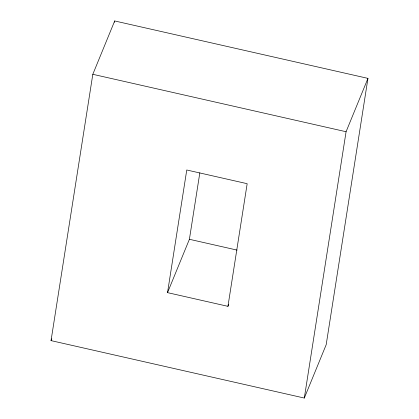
<?xml version="1.0" encoding="UTF-8"?>
<svg xmlns="http://www.w3.org/2000/svg" width="419" height="419" viewBox="0 0 419 419"><rect width="100%" height="100%" fill="white"/><g stroke="black" fill="none" stroke-linecap="round" stroke-linejoin="round"><path stroke-width="0.63" d="M51.045 340.621L92.814 74.299L114.691 20.95L367.955 78.379L326.186 344.701L304.309 398.05L51.045 340.621L51.783 338.824M114.492 22.244L114.691 20.95M167.527 292.64L186.759 169.999L247.173 183.695L227.941 306.336L167.527 292.64L189.404 239.291L199.832 172.806M304.309 398.05L346.078 131.728L367.955 78.379M227.941 306.336L228.68 304.54M92.814 74.299L346.078 131.728M189.404 239.291L237.102 250.106"/></g></svg>
